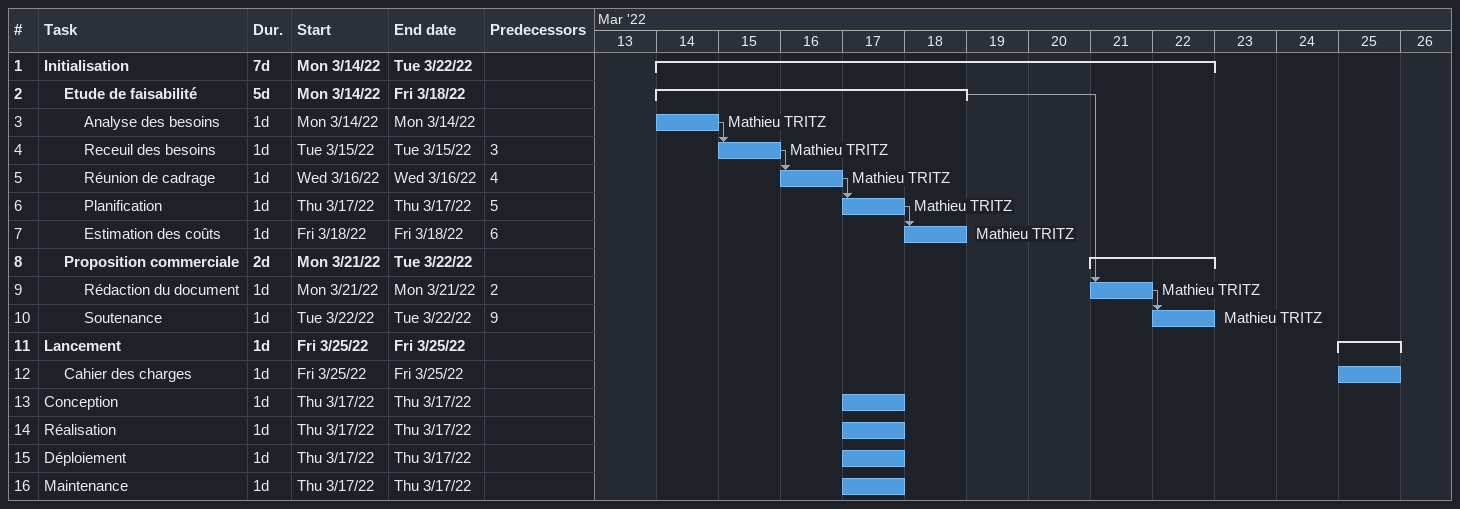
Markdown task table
| ID | Level | Task | Duration | Start | Finish | Predecessors | Resources |
|---|---|---|---|---|---|---|---|
| 1 | 1 | **Initialisation** | 7d | 2022-03-14 | 2022-03-22 |  |  |
| 2 | 2 | **Etude de faisabilité** | 5d | 2022-03-14 | 2022-03-18 |  |  |
| 3 | 3 | Analyse des besoins | 1d | 2022-03-14 | 2022-03-14 |  | Mathieu TRITZ |
| 4 | 3 | Receuil des besoins | 1d | 2022-03-15 | 2022-03-15 | 3 | Mathieu TRITZ |
| 5 | 3 | Réunion de cadrage | 1d | 2022-03-16 | 2022-03-16 | 4 | Mathieu TRITZ |
| 6 | 3 | Planification | 1d | 2022-03-17 | 2022-03-17 | 5 | Mathieu TRITZ |
| 7 | 3 | Estimation des coûts | 1d | 2022-03-18 | 2022-03-18 | 6 | Mathieu TRITZ |
| 8 | 2 | **Proposition commerciale** | 2d | 2022-03-21 | 2022-03-22 |  |  |
| 9 | 3 | Rédaction du document | 1d | 2022-03-21 | 2022-03-21 | 2 | Mathieu TRITZ |
| 10 | 3 | Soutenance | 1d | 2022-03-22 | 2022-03-22 | 9 | Mathieu TRITZ |
| 11 | 1 | **Lancement** | 1d | 2022-03-25 | 2022-03-25 |  |  |
| 12 | 2 | Cahier des charges | 1d | 2022-03-25 | 2022-03-25 |  |  |
| 13 | 1 | Conception | 1d | 2022-03-17 | 2022-03-17 |  |  |
| 14 | 1 | Réalisation | 1d | 2022-03-17 | 2022-03-17 |  |  |
| 15 | 1 | Déploiement | 1d | 2022-03-17 | 2022-03-17 |  |  |
| 16 | 1 | Maintenance | 1d | 2022-03-17 | 2022-03-17 |  |  |
